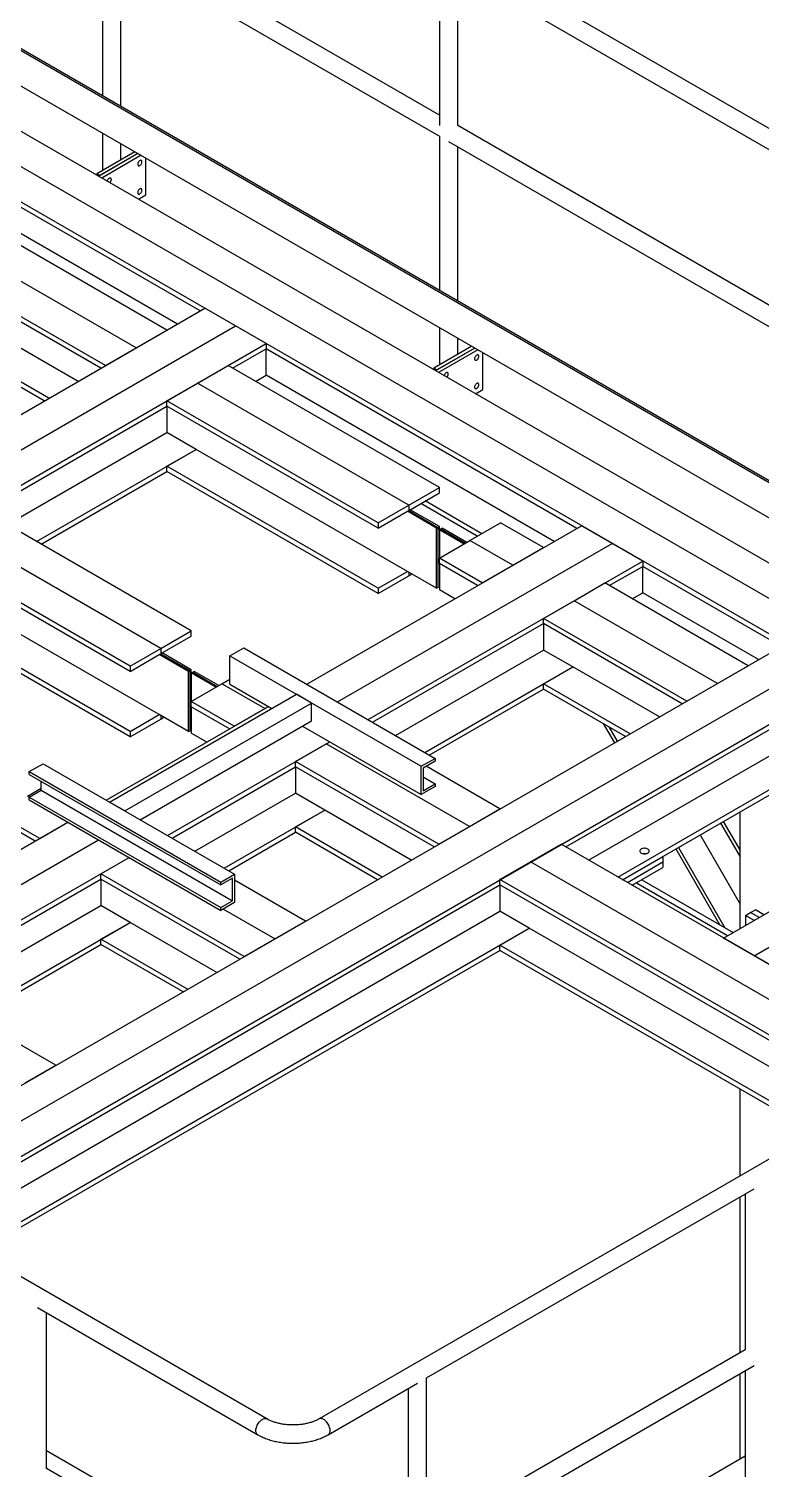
# Model space of a CAD drawing. Header units: millimetres. Extents: x 0 to 16187, y -20471 to 6290.
# Drawn here: x 3443.9 to 3511.6, y 2103.1 to 2236.2 of the extents above; entities that cross this region are included whole.
import ezdxf

# ---------------------------------------------------------------- set-up
doc = ezdxf.new("R2010")
doc.units = ezdxf.units.MM

msp = doc.modelspace()

# ---------------------------------------------------------------- linework, layer by layer
at = {"color": 7, "linetype": 'Continuous', "lineweight": 25}
for p, q in [((3592.31138, 2180.76462), (3412.90425, 2284.33416)), ((3412.34086, 2251.96728), (3566.40257, 2163.02935)), ((3566.54399, 2163.11099), (3412.48228, 2252.04892)), ((3417.74316, 2245.58244), (3563.57369, 2161.39626)), ((3450.73747, 2244.2136), (3450.73747, 2229.96467)), ((3481.85017, 2228.20171), (3452.42547, 2245.18822)), ((3559.9418, 2159.29962), (3414.77283, 2243.10389)), ((3451.58154, 2243.72633), (3481.85017, 2226.25263)), ((3452.42547, 2228.99021), (3452.42547, 2243.23914)), ((3557.11337, 2157.66681), (3411.9444, 2241.47107)), ((3481.85017, 2242.58344), (3481.85017, 2227.22725)), ((3482.69424, 2242.09617), (3512.96287, 2224.62246)), ((3483.53817, 2227.22725), (3483.53817, 2241.60898)), ((3554.28495, 2156.03399), (3409.11597, 2239.83826)), ((3512.96287, 2210.24073), (3483.53817, 2227.22725)), ((3450.73747, 2226.53522), (3450.73747, 2223.09364)), ((3452.42547, 2224.06811), (3452.42547, 2225.56076)), ((3481.85017, 2226.25263), (3481.85017, 2212.00369)), ((3482.69424, 2225.76535), (3512.96287, 2208.29165)), ((3453.71829, 2224.81443), (3450.2135, 2222.79116)), ((3454.00113, 2224.65115), (3450.36925, 2222.55451)), ((3454.00113, 2224.65115), (3450.49634, 2222.62788)), ((3454.28397, 2224.48787), (3450.65209, 2222.39123)), ((3454.73898, 2220.83115), (3454.73898, 2224.2252)), ((3483.53817, 2211.02923), (3483.53817, 2225.27816)), ((3459.74523, 2210.12068), (3437.54215, 2222.93825)), ((3450.49634, 2222.62788), (3450.2135, 2222.79116)), ((3450.2135, 2222.79116), (3450.2135, 2222.64442)), ((3456.66231, 2208.34095), (3434.0349, 2221.40348)), ((3457.63727, 2208.90378), (3437.54215, 2220.50445)), ((3454.04675, 2220.43153), (3454.73898, 2220.83115)), ((3453.83389, 2206.70814), (3431.20647, 2219.77067)), ((3451.00546, 2205.07532), (3428.37804, 2218.13785)), ((3450.58113, 2204.83036), (3428.37804, 2217.64792)), ((3448.47317, 2203.61346), (3431.07919, 2213.65479)), ((3445.77202, 2202.05412), (3428.37804, 2212.09545)), ((3445.34769, 2201.80916), (3428.37804, 2211.60552)), ((3374.20005, 2160.7365), (3460.16956, 2210.36564)), ((3462.99799, 2208.73283), (3460.16956, 2210.36564)), ((3377.02848, 2159.10368), (3462.99799, 2208.73283)), ((3453.83389, 2206.70814), (3456.66231, 2208.34095)), ((3465.82642, 2207.10001), (3462.99799, 2208.73283)), ((3481.85017, 2208.57425), (3481.85017, 2205.13267)), ((3379.8569, 2157.47087), (3465.82642, 2207.10001)), ((3465.82642, 2207.10001), (3465.82642, 2206.61009)), ((3483.53817, 2206.10713), (3483.53817, 2207.59978)), ((3451.00546, 2205.07532), (3453.83389, 2206.70814)), ((3462.7435, 2204.83036), (3465.82642, 2206.61009)), ((3465.82642, 2204.17629), (3465.82642, 2206.61009)), ((3494.53488, 2190.03704), (3465.82642, 2206.61009)), ((3484.83099, 2206.85346), (3481.3262, 2204.83018)), ((3485.11383, 2206.69017), (3481.48195, 2204.59353)), ((3485.11383, 2206.69017), (3481.60904, 2204.6669)), ((3485.39667, 2206.52689), (3481.76479, 2204.43025)), ((3485.85168, 2202.87017), (3485.85168, 2206.26422)), ((3459.49074, 2203.4425), (3462.31917, 2205.07532)), ((3481.83532, 2193.80889), (3462.31917, 2205.07532)), ((3481.60904, 2204.6669), (3481.3262, 2204.83018)), ((3481.3262, 2204.83018), (3481.3262, 2204.68344)), ((3456.66231, 2201.80969), (3459.49074, 2203.4425)), ((3479.00689, 2192.17607), (3459.49074, 2203.4425)), ((3464.85146, 2203.61346), (3465.82642, 2204.17629)), ((3492.42692, 2188.82014), (3465.82642, 2204.17629)), ((3476.17846, 2190.54325), (3456.66231, 2201.80969)), ((3456.66231, 2201.31976), (3456.66231, 2201.80969)), ((3485.15945, 2202.47055), (3485.85168, 2202.87017)), ((3439.83324, 2191.60455), (3456.66231, 2201.31976)), ((3476.17846, 2190.05333), (3456.66231, 2201.31976)), ((3456.66231, 2201.31976), (3456.66231, 2198.88596)), ((3441.9412, 2190.38765), (3456.66231, 2198.88596)), ((3459.36346, 2197.32662), (3456.66231, 2198.88596)), ((3444.64235, 2188.82831), (3459.36346, 2197.32662)), ((3456.66231, 2195.76728), (3459.36346, 2197.32662)), ((3478.87961, 2186.06019), (3459.36346, 2197.32662)), ((3445.06668, 2188.58334), (3456.66231, 2195.27736)), ((3476.17846, 2184.50085), (3456.66231, 2195.76728)), ((3456.66231, 2195.27736), (3456.66231, 2195.76728)), ((3476.17846, 2184.01093), (3456.66231, 2195.27736)), ((3479.00689, 2192.17607), (3481.83532, 2193.80889)), ((3481.83532, 2193.31896), (3481.83532, 2193.80889)), ((3479.13417, 2191.75962), (3481.83532, 2193.31896)), ((3485.34165, 2189.30178), (3480.10912, 2192.32245)), ((3485.76598, 2189.54675), (3480.53346, 2192.56742)), ((3465.90897, 2107.79407), (3320.68621, 2191.62938)), ((3458.92506, 2180.58308), (3439.40891, 2191.84951)), ((3476.17846, 2190.54325), (3479.00689, 2192.17607)), ((3476.17846, 2190.05333), (3478.87961, 2191.61267)), ((3478.87961, 2191.61267), (3479.00689, 2191.68615)), ((3481.58076, 2190.05333), (3478.87961, 2191.61267)), ((3479.00689, 2192.17607), (3479.00689, 2191.68615)), ((3479.00689, 2191.68615), (3479.13417, 2191.75962)), ((3479.00689, 2191.68615), (3481.70804, 2190.12681)), ((3481.83532, 2190.20028), (3479.13417, 2191.75962)), ((3456.09663, 2178.95026), (3436.58048, 2190.21669)), ((3469.58871, 2175.63592), (3494.95922, 2190.282)), ((3476.17846, 2190.54325), (3476.17846, 2190.05333)), ((3481.58076, 2190.05333), (3481.70804, 2190.12681)), ((3481.58076, 2184.50085), (3481.58076, 2190.05333)), ((3481.70804, 2190.12681), (3481.83532, 2190.20028)), ((3481.70804, 2190.12681), (3481.70804, 2184.57433)), ((3481.83532, 2189.90638), (3481.83532, 2190.20028)), ((3481.83532, 2189.90638), (3481.96259, 2189.97985)), ((3481.83532, 2189.90638), (3481.83532, 2187.27762)), ((3484.11213, 2188.592), (3481.83532, 2189.90638)), ((3481.96259, 2189.97985), (3482.08987, 2190.05333)), ((3481.96259, 2189.97985), (3484.23941, 2188.66548)), ((3484.36669, 2188.73895), (3482.08987, 2190.05333)), ((3484.66374, 2188.91044), (3487.49217, 2190.54325)), ((3491.45197, 2188.25731), (3487.49217, 2190.54325)), ((3497.78764, 2188.64919), (3494.95922, 2190.282)), ((3453.2682, 2177.31744), (3433.75205, 2188.58388)), ((3472.41714, 2174.0031), (3497.78764, 2188.64919)), ((3481.83532, 2187.27762), (3484.66374, 2188.91044)), ((3488.62354, 2186.6245), (3484.66374, 2188.91044)), ((3488.62354, 2186.6245), (3491.45197, 2188.25731)), ((3500.61607, 2187.01637), (3497.78764, 2188.64919)), ((3453.2682, 2176.82752), (3433.75205, 2188.09395)), ((3475.24556, 2172.37029), (3500.61607, 2187.01637)), ((3485.79511, 2184.99168), (3481.83532, 2187.27762)), ((3481.83532, 2186.7877), (3481.83532, 2187.27762)), ((3500.61607, 2187.01637), (3500.61607, 2186.52645)), ((3476.17846, 2184.50085), (3478.87961, 2186.06019)), ((3476.17846, 2184.01093), (3479.00689, 2185.64374)), ((3481.58076, 2184.50085), (3478.87961, 2186.06019)), ((3479.00689, 2185.98672), (3479.00689, 2185.64374)), ((3479.00689, 2185.64374), (3479.30394, 2185.81523)), ((3485.37078, 2184.74672), (3481.83532, 2186.7877)), ((3481.83532, 2186.7877), (3481.83532, 2184.3539)), ((3485.79511, 2184.99168), (3488.62354, 2186.6245)), ((3497.53315, 2184.74672), (3500.61607, 2186.52645)), ((3500.61607, 2184.09265), (3500.61607, 2186.52645)), ((3513.42878, 2179.12983), (3500.61607, 2186.52645)), ((3476.17846, 2184.50085), (3476.17846, 2184.01093)), ((3481.58076, 2184.50085), (3481.70804, 2184.57433)), ((3481.70804, 2184.57433), (3481.83532, 2184.64781)), ((3483.26282, 2183.52982), (3481.83532, 2184.3539)), ((3494.28039, 2183.35886), (3497.10882, 2184.99168)), ((3510.34586, 2177.3501), (3497.10882, 2184.99168)), ((3455.96935, 2172.83438), (3436.4532, 2184.10081)), ((3491.45197, 2181.72605), (3494.28039, 2183.35886)), ((3507.51743, 2175.71728), (3494.28039, 2183.35886)), ((3499.64111, 2183.52982), (3500.61607, 2184.09265)), ((3511.32082, 2177.91293), (3500.61607, 2184.09265)), ((3453.2682, 2171.27504), (3433.75205, 2182.54147)), ((3453.2682, 2170.78512), (3433.75205, 2182.05155)), ((3504.68901, 2174.08447), (3491.45197, 2181.72605)), ((3491.45197, 2181.23612), (3491.45197, 2181.72605)), ((3456.09663, 2178.95026), (3458.92506, 2180.58308)), ((3458.92506, 2180.09315), (3458.92506, 2180.58308)), ((3475.6699, 2172.12533), (3491.45197, 2181.23612)), ((3504.26467, 2173.8395), (3491.45197, 2181.23612)), ((3491.45197, 2181.23612), (3491.45197, 2178.80232)), ((3427.8836, 2129.74565), (3513.85311, 2179.37479)), ((3453.2682, 2177.31744), (3456.09663, 2178.95026)), ((3456.09663, 2178.95026), (3456.09663, 2178.46033)), ((3456.22391, 2178.53381), (3458.92506, 2180.09315)), ((3462.48887, 2178.26503), (3463.76167, 2178.9998)), ((3463.76167, 2178.9998), (3481.43934, 2168.7947)), ((3430.71202, 2128.11283), (3516.68154, 2177.74198)), ((3453.2682, 2176.82752), (3455.96935, 2178.38686)), ((3455.96935, 2178.38686), (3456.09663, 2178.46033)), ((3458.6705, 2176.82752), (3455.96935, 2178.38686)), ((3456.09663, 2178.46033), (3456.22391, 2178.53381)), ((3456.09663, 2178.46033), (3458.79778, 2176.901)), ((3458.92506, 2176.97447), (3456.22391, 2178.53381)), ((3462.48887, 2178.26503), (3480.16654, 2168.05993)), ((3462.48887, 2175.6521), (3462.48887, 2178.26503)), ((3477.77786, 2170.90843), (3491.45197, 2178.80232)), ((3494.15312, 2177.24298), (3491.45197, 2178.80232)), ((3453.2682, 2177.31744), (3453.2682, 2176.82752)), ((3458.6705, 2176.82752), (3458.79778, 2176.901)), ((3458.6705, 2171.27504), (3458.6705, 2176.82752)), ((3458.79778, 2176.901), (3458.92506, 2176.97447)), ((3458.79778, 2176.901), (3458.79778, 2171.34852)), ((3458.92506, 2176.68057), (3458.92506, 2176.97447)), ((3458.92506, 2176.68057), (3459.05233, 2176.75404)), ((3458.92506, 2176.68057), (3458.92506, 2174.05181)), ((3461.20187, 2175.36619), (3458.92506, 2176.68057)), ((3459.05233, 2176.75404), (3459.17961, 2176.82752)), ((3459.05233, 2176.75404), (3461.32915, 2175.43966)), ((3461.45643, 2175.51314), (3459.17961, 2176.82752)), ((3591.46745, 2177.49899), (3470.7219, 2107.79407)), ((3480.479, 2169.34909), (3494.15312, 2177.24298)), ((3491.45197, 2175.68365), (3494.15312, 2177.24298)), ((3502.15671, 2172.62261), (3494.15312, 2177.24298)), ((3507.51743, 2175.71728), (3510.34586, 2177.3501)), ((3433.54045, 2126.48002), (3519.50996, 2176.10916)), ((3458.92506, 2174.05181), (3461.75348, 2175.68463)), ((3461.75348, 2175.68463), (3462.48887, 2176.10916)), ((3465.71328, 2173.39868), (3461.75348, 2175.68463)), ((3462.48887, 2175.6521), (3466.36345, 2173.41536)), ((3480.90334, 2169.10413), (3491.45197, 2175.19372)), ((3499.45557, 2171.06327), (3491.45197, 2175.68365)), ((3491.45197, 2175.19372), (3491.45197, 2175.68365)), ((3499.03123, 2170.8183), (3491.45197, 2175.19372)), ((3493.51679, 2160.61369), (3519.50996, 2175.61923)), ((3504.68901, 2174.08447), (3507.51743, 2175.71728)), ((3451.37316, 2164.76164), (3468.62656, 2174.72182)), ((3452.78737, 2163.94524), (3470.04077, 2173.90541)), ((3462.88485, 2171.76587), (3458.92506, 2174.05181)), ((3458.92506, 2173.56189), (3458.92506, 2174.05181)), ((3470.04077, 2173.90541), (3468.62656, 2174.72182)), ((3470.04077, 2172.27233), (3470.04077, 2173.90541)), ((3451.06251, 2164.94097), (3466.05281, 2173.59469)), ((3453.2682, 2171.27504), (3455.96935, 2172.83438)), ((3453.2682, 2170.78512), (3456.09663, 2172.41793)), ((3458.6705, 2171.27504), (3455.96935, 2172.83438)), ((3456.09663, 2172.7609), (3456.09663, 2172.41793)), ((3456.09663, 2172.41793), (3456.39368, 2172.58942)), ((3462.46052, 2171.52091), (3458.92506, 2173.56189)), ((3458.92506, 2173.56189), (3458.92506, 2171.12809)), ((3462.88485, 2171.76587), (3465.71328, 2173.39868)), ((3465.71328, 2173.39868), (3466.05281, 2173.59469)), ((3453.2682, 2171.27504), (3453.2682, 2170.78512)), ((3454.20181, 2163.12869), (3470.04077, 2172.27233)), ((3458.6705, 2171.27504), (3458.79778, 2171.34852)), ((3458.79778, 2171.34852), (3458.92506, 2171.42199)), ((3460.35256, 2170.30401), (3458.92506, 2171.12809)), ((3469.19211, 2171.78241), (3480.16654, 2165.447)), ((3495.62475, 2159.39679), (3516.80882, 2171.6261)), ((3496.97994, 2172.00249), (3498.0055, 2170.22616)), ((3497.47994, 2171.71385), (3498.25552, 2170.3705)), ((3456.71937, 2161.67534), (3471.70966, 2170.32906)), ((3468.54171, 2168.50024), (3471.37014, 2170.13305)), ((3471.37014, 2170.13305), (3471.70966, 2170.32906)), ((3484.60717, 2162.49147), (3471.37014, 2170.13305)), ((3498.3259, 2157.83745), (3519.50996, 2170.06676)), ((3443.96268, 2167.57009), (3445.23547, 2168.30485)), ((3445.23547, 2168.30485), (3462.91314, 2158.09975)), ((3481.77875, 2160.85866), (3468.54171, 2168.50024)), ((3468.54171, 2168.01031), (3468.54171, 2168.50024)), ((3480.16654, 2168.05993), (3481.43934, 2168.7947)), ((3481.43934, 2168.53341), (3480.33625, 2167.89661)), ((3481.43934, 2168.7947), (3481.43934, 2168.53341)), ((3498.75023, 2157.59249), (3519.50996, 2169.57683)), ((3443.96268, 2167.57009), (3461.64035, 2157.36499)), ((3443.96268, 2167.30879), (3443.96268, 2167.57009)), ((3443.96268, 2167.30879), (3461.64035, 2157.10369)), ((3457.1437, 2161.43038), (3468.54171, 2168.01031)), ((3481.35441, 2160.61369), (3468.54171, 2168.01031)), ((3468.54171, 2168.01031), (3468.54171, 2165.57651)), ((3480.16654, 2165.447), (3480.16654, 2168.05993)), ((3480.33625, 2167.89661), (3480.33625, 2165.80626)), ((3480.33625, 2167.07986), (3481.43934, 2166.44306)), ((3487.4356, 2164.12429), (3480.61865, 2168.05963)), ((3508.08312, 2152.20473), (3534.50063, 2167.45523)), ((3443.79297, 2165.31624), (3445.06576, 2166.05101)), ((3443.96268, 2165.21845), (3445.06576, 2165.85525)), ((3445.06576, 2165.85525), (3445.06576, 2166.672)), ((3445.06576, 2165.85525), (3462.74343, 2155.65015)), ((3481.43934, 2166.18177), (3480.16654, 2165.447)), ((3480.33625, 2165.80626), (3481.43934, 2166.44306)), ((3481.43934, 2166.44306), (3481.43934, 2166.18177)), ((3510.91155, 2150.57191), (3537.32906, 2165.82242)), ((3443.96268, 2165.21827), (3443.79297, 2165.31624)), ((3443.96268, 2164.95716), (3443.96268, 2165.21845)), ((3443.96268, 2165.21845), (3461.64035, 2155.01335)), ((3443.96268, 2164.95716), (3461.64035, 2154.75206)), ((3452.78737, 2163.94524), (3451.37316, 2164.76164)), ((3459.25166, 2160.21348), (3468.54171, 2165.57651)), ((3471.24286, 2164.01717), (3468.54171, 2165.57651)), ((3444.92434, 2161.39749), (3440.96454, 2163.68343)), ((3444.50001, 2161.15252), (3440.96454, 2163.1935)), ((3461.95281, 2158.65414), (3471.24286, 2164.01717)), ((3468.54171, 2162.45783), (3471.24286, 2164.01717)), ((3479.24645, 2159.39679), (3471.24286, 2164.01717)), ((3484.60717, 2162.49147), (3487.4356, 2164.12429)), ((3508.06272, 2162.96848), (3509.61047, 2160.28769)), ((3509.61047, 2153.08645), (3509.61047, 2163.86198)), ((3428.46338, 2151.89477), (3447.52661, 2162.89974)), ((3444.92434, 2161.39749), (3447.52661, 2162.89974)), ((3462.37714, 2158.40918), (3468.54171, 2161.96791)), ((3476.54531, 2157.83745), (3468.54171, 2162.45783)), ((3468.54171, 2161.96791), (3468.54171, 2162.45783)), ((3476.12097, 2157.59249), (3468.54171, 2161.96791)), ((3481.77875, 2160.85866), (3484.60717, 2162.49147)), ((3505.92056, 2161.73184), (3509.61047, 2155.34073)), ((3507.81269, 2162.82414), (3509.61047, 2159.71031)), ((3431.29181, 2150.26196), (3450.35504, 2161.26693)), ((3490.26403, 2159.22584), (3493.09246, 2160.85866)), ((3527.86744, 2140.78349), (3493.09246, 2160.85866)), ((3503.66236, 2160.4282), (3507.69577, 2153.44213)), ((3503.91238, 2160.57254), (3508.19585, 2153.15334)), ((3434.12023, 2148.62914), (3453.18346, 2159.63411)), ((3450.5812, 2158.13185), (3453.18346, 2159.63411)), ((3487.4356, 2157.59302), (3490.26403, 2159.22584)), ((3525.03901, 2139.15067), (3490.26403, 2159.22584)), ((3498.75023, 2157.59249), (3502.48283, 2159.74728)), ((3499.20285, 2157.3312), (3502.48283, 2159.22469)), ((3502.48283, 2159.74728), (3502.48283, 2159.22469)), ((3502.48283, 2159.22469), (3502.48283, 2158.70211)), ((3463.81823, 2150.49027), (3450.5812, 2158.13185)), ((3450.5812, 2157.64193), (3450.5812, 2158.13185)), ((3461.64035, 2157.36499), (3462.91314, 2158.09975)), ((3462.74343, 2157.74049), (3461.64035, 2157.10369)), ((3462.74343, 2155.65015), (3462.74343, 2157.74049)), ((3462.91314, 2158.09975), (3462.91314, 2155.48682)), ((3499.65547, 2157.06991), (3502.48283, 2158.70211)), ((3433.96478, 2126.23505), (3487.4356, 2157.1031)), ((3434.54457, 2148.38418), (3450.5812, 2157.64193)), ((3463.3939, 2150.24531), (3450.5812, 2157.64193)), ((3450.5812, 2157.64193), (3450.5812, 2155.20813)), ((3461.64035, 2157.10369), (3461.64035, 2157.36499)), ((3469.47509, 2153.75591), (3462.91314, 2157.54404)), ((3522.21058, 2137.51785), (3487.4356, 2157.59302)), ((3487.4356, 2157.1031), (3487.4356, 2157.59302)), ((3521.78625, 2137.27289), (3487.4356, 2157.1031)), ((3487.4356, 2157.1031), (3487.4356, 2154.6693)), ((3500.03437, 2157.28864), (3508.46065, 2152.42267)), ((3500.0347, 2157.28883), (3508.46097, 2152.42286)), ((3500.5347, 2157.57747), (3508.96097, 2152.7115)), ((3436.65253, 2147.16728), (3450.5812, 2155.20813)), ((3453.28234, 2153.64879), (3450.5812, 2155.20813)), ((3461.64035, 2155.01335), (3462.74343, 2155.65015)), ((3462.91314, 2155.48682), (3461.64035, 2154.75206)), ((3461.64035, 2154.75206), (3461.64035, 2155.01335)), ((3436.07274, 2125.01815), (3487.4356, 2154.6693)), ((3466.64666, 2152.12309), (3461.8665, 2154.88261)), ((3466.64666, 2152.12309), (3469.47509, 2153.75591)), ((3490.13675, 2153.10996), (3487.4356, 2154.6693)), ((3510.11959, 2154.29101), (3510.57213, 2154.55226)), ((3510.90832, 2153.83568), (3510.11959, 2154.29101)), ((3510.11959, 2154.29101), (3510.11959, 2153.38036)), ((3510.57213, 2154.55226), (3511.02468, 2154.81351)), ((3511.36087, 2154.09693), (3510.57213, 2154.55226)), ((3511.81342, 2154.35818), (3511.02468, 2154.81351)), ((3438.77389, 2123.45881), (3490.13675, 2153.10996)), ((3439.35367, 2145.60794), (3453.28234, 2153.64879)), ((3450.5812, 2152.08945), (3453.28234, 2153.64879)), ((3461.28594, 2149.02841), (3453.28234, 2153.64879)), ((3487.4356, 2151.55062), (3490.13675, 2153.10996)), ((3519.67829, 2136.05599), (3490.13675, 2153.10996)), ((3439.19822, 2123.21385), (3487.4356, 2151.0607)), ((3439.77801, 2145.36298), (3450.5812, 2151.59953)), ((3458.58479, 2147.46907), (3450.5812, 2152.08945)), ((3450.5812, 2151.59953), (3450.5812, 2152.08945)), ((3458.16046, 2147.22411), (3450.5812, 2151.59953)), ((3463.81823, 2150.49027), (3466.64666, 2152.12309)), ((3516.97714, 2134.49665), (3487.4356, 2151.55062)), ((3487.4356, 2151.0607), (3487.4356, 2151.55062)), ((3516.55281, 2134.25169), (3487.4356, 2151.0607)), ((3510.91155, 2150.57191), (3508.08312, 2152.20473)), ((3513.73997, 2148.9391), (3510.91155, 2150.57191)), ((3446.42341, 2140.44845), (3439.60645, 2144.3838)), ((3443.59498, 2138.81564), (3446.42341, 2140.44845)), ((3509.61047, 2130.24396), (3509.61047, 2138.25942)), ((3480.64667, 2111.57443), (3510.9153, 2129.04814)), ((3510.07136, 2128.56095), (3510.07136, 2114.17921)), ((3509.61047, 2113.91315), (3509.61047, 2128.29488)), ((3444.71511, 2118.07994), (3465.06504, 2106.33218)), ((3445.55904, 2103.21102), (3445.55904, 2117.59275)), ((3510.07136, 2114.17921), (3480.64667, 2097.1927)), ((3480.64667, 2095.24362), (3510.9153, 2112.71732)), ((3480.64667, 2096.21824), (3480.64667, 2111.57443)), ((3509.61047, 2104.10196), (3509.61047, 2111.96406)), ((3510.07136, 2112.23013), (3510.07136, 2093.0591)), ((3471.56583, 2106.33218), (3479.8026, 2111.08716)), ((3478.95867, 2110.59997), (3478.95867, 2096.21824)), ((3445.55904, 2104.87528), (3469.5447, 2091.02866)), ((3465.90897, 2091.46325), (3445.55904, 2103.21102)), ((3480.64667, 2087.38152), (3510.07136, 2104.36803))]:
    msp.add_line(p, q, dxfattribs=at)
at = {"color": 7, "linetype": 'Continuous', "lineweight": 25, "flags": 128}
for points in [[(3454.37129, 2223.88504), (3454.36632, 2223.93305), (3454.35168, 2223.97292), (3454.32809, 2224.00266), (3454.29674, 2224.02076), (3454.2592, 2224.02633), (3454.21735, 2224.01908), (3454.1733, 2223.99938), (3454.12924, 2223.96821), (3454.08739, 2223.92714), (3454.04985, 2223.87823), (3454.0185, 2223.82393), (3453.99492, 2223.76697), (3453.98027, 2223.71019), (3453.97531, 2223.65645), (3453.98027, 2223.60844), (3453.99492, 2223.56857), (3454.0185, 2223.53884), (3454.04985, 2223.52073), (3454.08739, 2223.51516), (3454.12924, 2223.52241), (3454.1733, 2223.54211), (3454.21735, 2223.57328), (3454.2592, 2223.61435), (3454.29674, 2223.66326), (3454.32809, 2223.71756), (3454.35168, 2223.77452), (3454.36632, 2223.8313), (3454.37129, 2223.88504)], [(3451.54286, 2222.25223), (3451.5379, 2222.30024), (3451.52325, 2222.34011), (3451.49967, 2222.36984), (3451.46832, 2222.38794), (3451.43078, 2222.39351), (3451.38893, 2222.38626), (3451.34487, 2222.36656), (3451.30081, 2222.3354), (3451.25897, 2222.29433), (3451.22143, 2222.24542), (3451.19008, 2222.19112), (3451.16649, 2222.13415), (3451.1566, 2222.09998)], [(3454.37129, 2221.27211), (3454.36632, 2221.32012), (3454.35168, 2221.35999), (3454.32809, 2221.38973), (3454.29674, 2221.40783), (3454.2592, 2221.4134), (3454.21735, 2221.40615), (3454.1733, 2221.38645), (3454.12924, 2221.35528), (3454.08739, 2221.31421), (3454.04985, 2221.2653), (3454.0185, 2221.211), (3453.99492, 2221.15404), (3453.98027, 2221.09726), (3453.97531, 2221.04352), (3453.98027, 2220.99551), (3453.99492, 2220.95564), (3454.0185, 2220.92591), (3454.04985, 2220.9078), (3454.08739, 2220.90223), (3454.12924, 2220.90948), (3454.1733, 2220.92918), (3454.21735, 2220.96035), (3454.2592, 2221.00142), (3454.29674, 2221.05033), (3454.32809, 2221.10463), (3454.35168, 2221.16159), (3454.36632, 2221.21837), (3454.37129, 2221.27211)], [(3485.48399, 2205.92406), (3485.47902, 2205.97207), (3485.46438, 2206.01195), (3485.44079, 2206.04168), (3485.40944, 2206.05978), (3485.3719, 2206.06535), (3485.33005, 2206.0581), (3485.286, 2206.0384), (3485.24194, 2206.00723), (3485.20009, 2205.96617), (3485.16255, 2205.91726), (3485.1312, 2205.86296), (3485.10761, 2205.80599), (3485.09297, 2205.74921), (3485.08801, 2205.69547), (3485.09297, 2205.64746), (3485.10761, 2205.60759), (3485.1312, 2205.57786), (3485.16255, 2205.55975), (3485.20009, 2205.55419), (3485.24194, 2205.56144), (3485.286, 2205.58114), (3485.33005, 2205.6123), (3485.3719, 2205.65337), (3485.40944, 2205.70228), (3485.44079, 2205.75658), (3485.46438, 2205.81355), (3485.47902, 2205.87032), (3485.48399, 2205.92406)], [(3482.65556, 2204.29125), (3482.6506, 2204.33926), (3482.63595, 2204.37913), (3482.61236, 2204.40886), (3482.58101, 2204.42697), (3482.54347, 2204.43253), (3482.50163, 2204.42528), (3482.45757, 2204.40558), (3482.41351, 2204.37442), (3482.37166, 2204.33335), (3482.33412, 2204.28444), (3482.30277, 2204.23014), (3482.27919, 2204.17317), (3482.2693, 2204.139)], [(3485.48399, 2203.31113), (3485.47902, 2203.35914), (3485.46438, 2203.39901), (3485.44079, 2203.42875), (3485.40944, 2203.44685), (3485.3719, 2203.45242), (3485.33005, 2203.44517), (3485.286, 2203.42547), (3485.24194, 2203.3943), (3485.20009, 2203.35324), (3485.16255, 2203.30433), (3485.1312, 2203.25003), (3485.10761, 2203.19306), (3485.09297, 2203.13628), (3485.08801, 2203.08254), (3485.09297, 2203.03453), (3485.10761, 2202.99466), (3485.1312, 2202.96493), (3485.16255, 2202.94682), (3485.20009, 2202.94126), (3485.24194, 2202.9485), (3485.286, 2202.96821), (3485.33005, 2202.99937), (3485.3719, 2203.04044), (3485.40944, 2203.08935), (3485.44079, 2203.14365), (3485.46438, 2203.20062), (3485.47902, 2203.25739), (3485.48399, 2203.31113)], [(3501.0969, 2160.41681), (3501.03635, 2160.446), (3500.96774, 2160.46847), (3500.89329, 2160.48351), (3500.81538, 2160.49063), (3500.73651, 2160.48961), (3500.65923, 2160.48048), (3500.58602, 2160.46353), (3500.51923, 2160.4393), (3500.461, 2160.40857), (3500.41322, 2160.37234), (3500.37741, 2160.33177), (3500.35472, 2160.28815), (3500.34589, 2160.2429), (3500.35119, 2160.19747), (3500.37047, 2160.15331), (3500.40309, 2160.11185), (3500.44801, 2160.07442), (3500.50379, 2160.04222), (3500.56863, 2160.01628), (3500.64045, 2159.99745), (3500.71695, 2159.98632), (3500.79565, 2159.98326), (3500.87404, 2159.98836), (3500.94959, 2160.00146), (3501.01987, 2160.02213), (3501.08263, 2160.04972), (3501.13585, 2160.08333), (3501.17782, 2160.12189), (3501.20719, 2160.16415), (3501.22301, 2160.20876), (3501.22478, 2160.25429), (3501.21244, 2160.29927), (3501.18639, 2160.34225), (3501.14746, 2160.38186), (3501.0969, 2160.41681)], [(3465.0651, 2106.33214), (3465.06501, 2106.33219), (3465.01353, 2106.37026), (3464.97016, 2106.42017), (3464.93564, 2106.48109), (3464.91054, 2106.55197), (3464.89531, 2106.63159), (3464.89021, 2106.7186), (3464.89531, 2106.8115), (3464.91054, 2106.9087), (3464.93564, 2107.00855), (3464.97016, 2107.10933), (3465.01353, 2107.20933), (3465.06501, 2107.30681), (3465.1237, 2107.40013), (3465.18861, 2107.48769), (3465.25862, 2107.56798), (3465.33254, 2107.63963), (3465.40911, 2107.70142), (3465.48701, 2107.75228)], [(3465.48701, 2107.75228), (3465.5649, 2107.79135), (3465.64147, 2107.81797), (3465.71539, 2107.83167), (3465.78541, 2107.83221), (3465.85031, 2107.8196), (3465.90861, 2107.79427)], [(3471.14386, 2107.75228), (3471.06596, 2107.79135), (3470.9894, 2107.81797), (3470.91548, 2107.83167), (3470.84546, 2107.83221), (3470.78055, 2107.8196), (3470.72192, 2107.79408)], [(3471.56576, 2106.33214), (3471.56586, 2106.33219), (3471.61733, 2106.37026), (3471.6607, 2106.42017), (3471.69523, 2106.48109), (3471.72032, 2106.55197), (3471.73555, 2106.63159), (3471.74066, 2106.7186), (3471.73555, 2106.8115), (3471.72032, 2106.9087), (3471.69523, 2107.00855), (3471.6607, 2107.10933), (3471.61733, 2107.20933), (3471.56586, 2107.30681), (3471.50717, 2107.40013), (3471.44226, 2107.48769), (3471.37225, 2107.56798), (3471.29832, 2107.63963), (3471.22176, 2107.70142), (3471.14386, 2107.75228)]]:
    msp.add_lwpolyline(points, dxfattribs=at)
at = {"color": 7, "linetype": 'Continuous', "lineweight": 25}
for centre, radius, start, end in [((3451.10785, 2222.27322), 0.43552, 313.232442, 357.2370848), ((3482.22055, 2204.31224), 0.43552, 313.232442, 357.2370848), ((3500.78578, 2159.25144), 0.74989, 81.0731147, 98.926886), ((3500.78578, 2159.25093), 0.75039, 81.0787148, 98.9212852)]:
    msp.add_arc(centre, radius, start, end, dxfattribs=at)
for points, knots in [([(3470.7219, 2107.79407), (3470.69997, 2107.78163), (3470.6361, 2107.74541), (3470.52291, 2107.68744), (3470.37965, 2107.62168), (3470.22746, 2107.55967), (3470.06705, 2107.50185), (3469.89902, 2107.44869), (3469.72407, 2107.40059), (3469.54293, 2107.35789), (3469.35638, 2107.32094), (3469.16521, 2107.28998), (3468.97027, 2107.26524), (3468.77239, 2107.24691), (3468.57245, 2107.23511), (3468.37132, 2107.22993), (3468.16989, 2107.23142), (3467.96906, 2107.23956), (3467.76972, 2107.2543), (3467.57275, 2107.27555), (3467.37904, 2107.30316), (3467.18942, 2107.33693), (3467.00474, 2107.37663), (3466.8258, 2107.42197), (3466.65339, 2107.47261), (3466.48826, 2107.52817), (3466.33104, 2107.5882), (3466.18263, 2107.65227), (3466.04049, 2107.72068), (3465.95342, 2107.76926), (3465.90897, 2107.79407)], [0, 0, 0, 0, 0.018543658, 0.054032016, 0.08964728, 0.125412405, 0.161330055, 0.197396311, 0.233602634, 0.269937307, 0.306386473, 0.342934879, 0.379566395, 0.416264364, 0.453011837, 0.489791708, 0.526586799, 0.563378618, 0.600145478, 0.636870165, 0.673535515, 0.710124488, 0.746620301, 0.783006646, 0.819268027, 0.855390258, 0.891361167, 0.927171588, 0.962816714, 1, 1, 1, 1]), ([(3465.06504, 2106.33218), (3465.09936, 2106.31271), (3465.1969, 2106.2574), (3465.36391, 2106.17178), (3465.56793, 2106.07764), (3465.77888, 2105.99093), (3465.99604, 2105.91165), (3466.21883, 2105.8399), (3466.44664, 2105.77576), (3466.67888, 2105.71929), (3466.91496, 2105.67053), (3467.15432, 2105.62953), (3467.39638, 2105.59631), (3467.64057, 2105.57091), (3467.88632, 2105.55334), (3468.13306, 2105.54362), (3468.38022, 2105.54175), (3468.62721, 2105.54773), (3468.87347, 2105.56157), (3469.11842, 2105.58324), (3469.36149, 2105.61273), (3469.60212, 2105.65001), (3469.83976, 2105.69506), (3470.07385, 2105.74784), (3470.30385, 2105.80832), (3470.52921, 2105.87648), (3470.74937, 2105.95227), (3470.96382, 2106.03561), (3471.17179, 2106.12663), (3471.37365, 2106.22471), (3471.50167, 2106.2963), (3471.56583, 2106.33218)], [0, 0, 0, 0, 0.019169212, 0.054483675, 0.089761973, 0.1250081, 0.160203016, 0.195335959, 0.230402543, 0.265403139, 0.300341551, 0.335224004, 0.370058386, 0.404853711, 0.439619733, 0.474366698, 0.509105164, 0.543845893, 0.578597006, 0.613368584, 0.648171566, 0.683016796, 0.717914883, 0.752875993, 0.787909542, 0.823023733, 0.858224904, 0.893516614, 0.928898421, 0.964364289, 1, 1, 1, 1])]:
    msp.add_open_spline(points, degree=3, knots=knots, dxfattribs=at)

doc.saveas('drawing.dxf')
